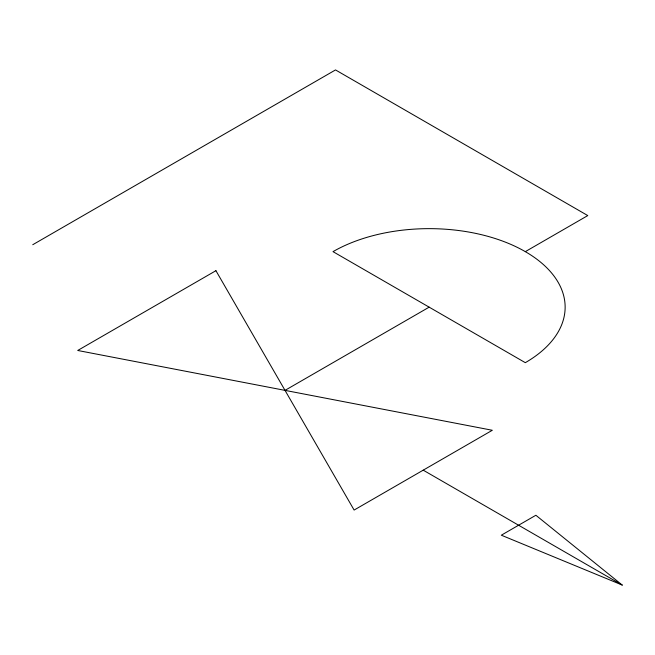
<?xml version="1.0" encoding="UTF-8"?>
<svg xmlns="http://www.w3.org/2000/svg" width="655" height="655" viewBox="0 0 655 655"><rect width="100%" height="100%" fill="white"/><g stroke="black" fill="none" stroke-linecap="round" stroke-linejoin="round"><path stroke-width="0.98" d="M32.75 244.724L335.516 69.929L587.781 215.577L525.31 251.643A135.978 78.51 0 0 0 333.002 251.643L525.31 362.673A135.978 78.51 0 0 0 525.31 251.643M285.015 390.372L429.156 307.154M622.25 585.071L501.321 535.2L535.872 515.256L622.25 585.071L423.22 470.167M215.921 270.687L77.716 350.474L492.323 430.269L354.118 510.057L215.921 270.687"/></g></svg>
